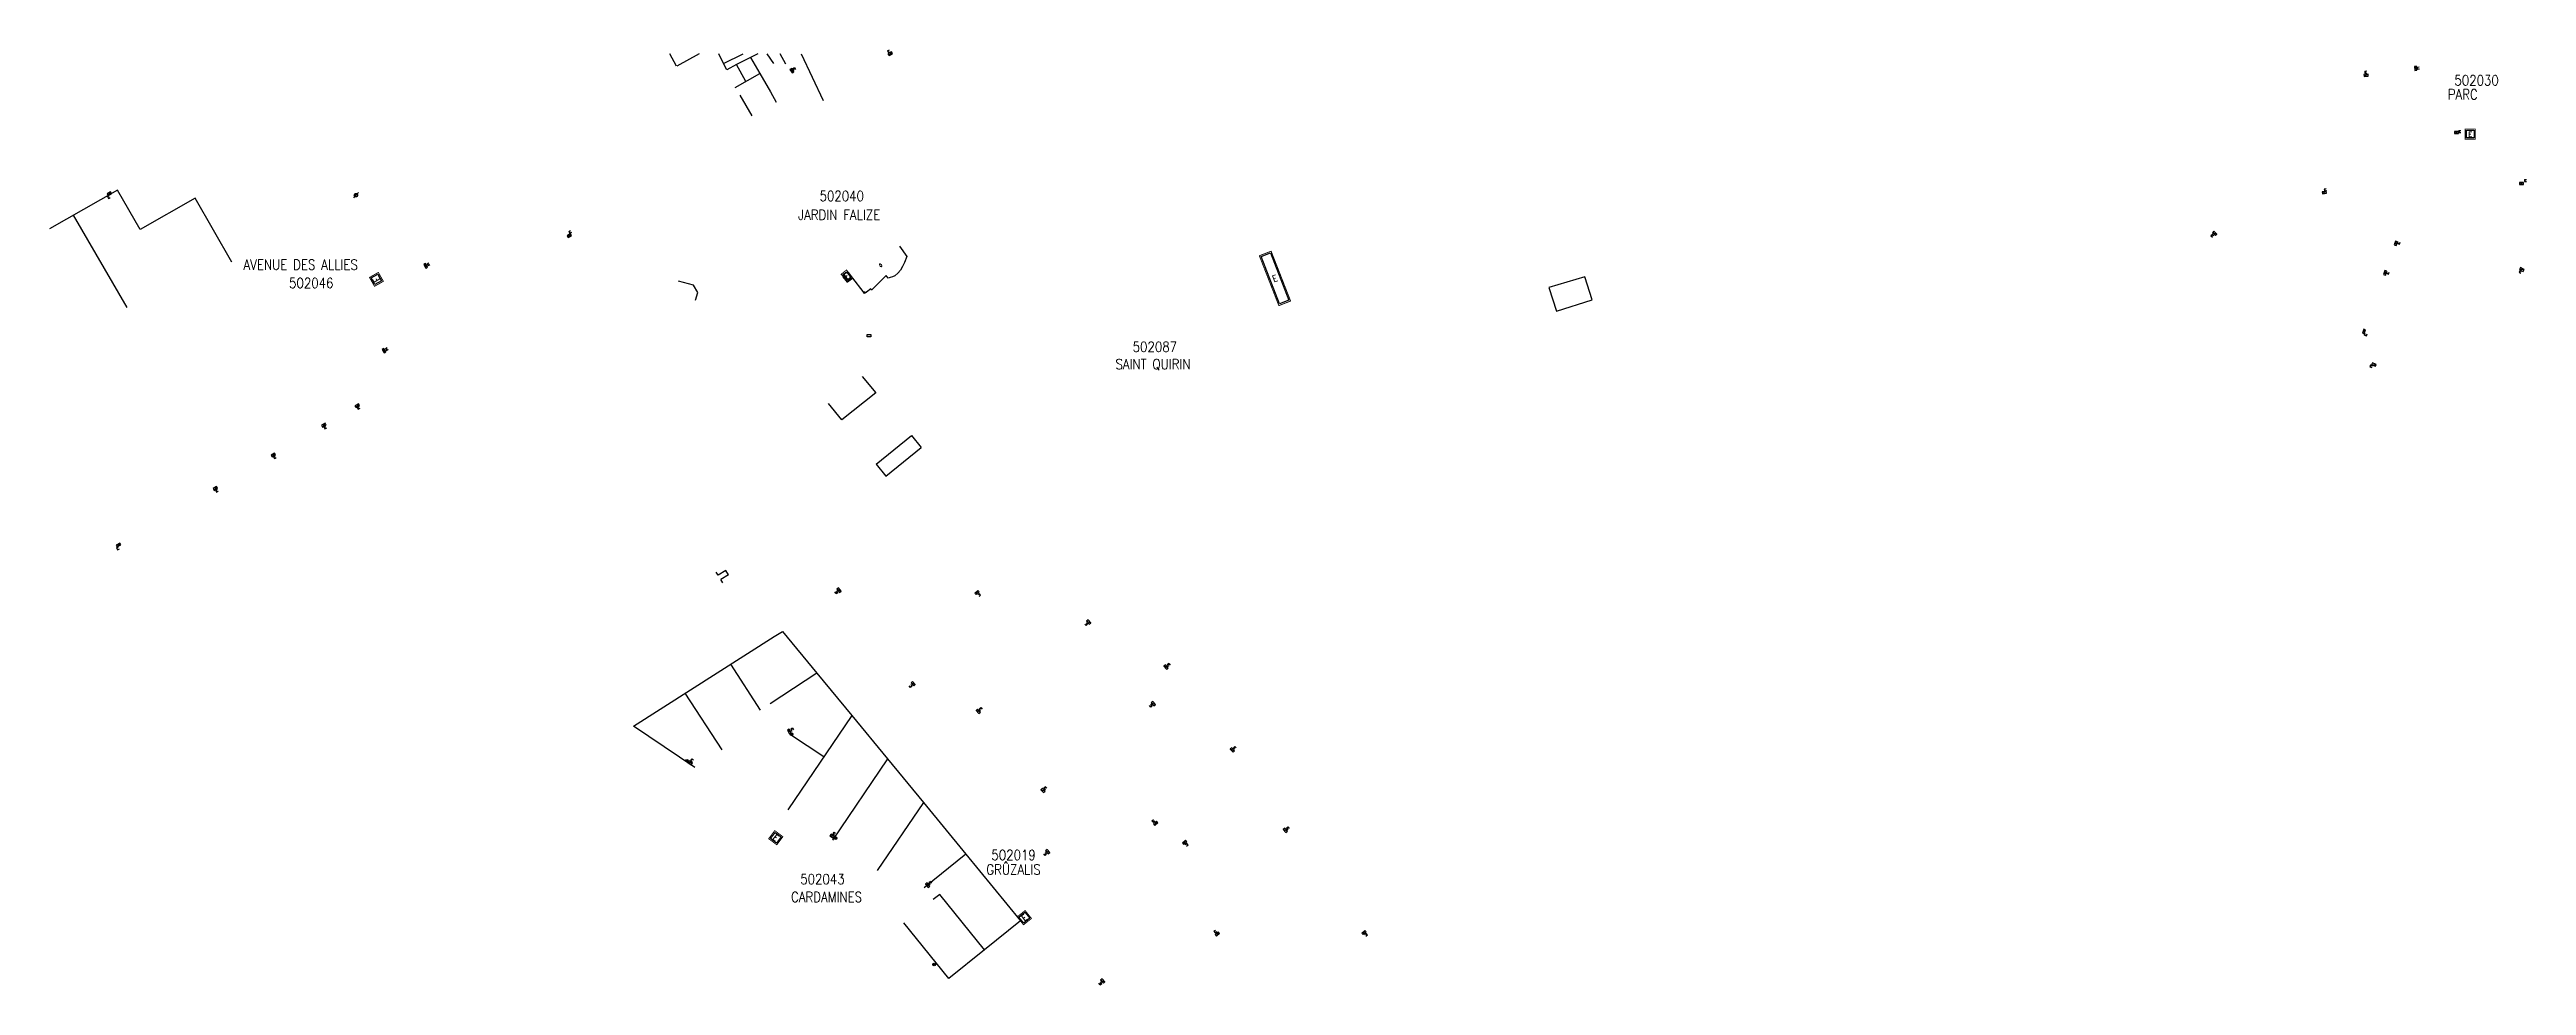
# Model space of a CAD drawing. Header units: millimetres. Extents: x 267000 to 267976, y 124633 to 125002.
import ezdxf
from ezdxf.enums import TextEntityAlignment as Align

# ---------------------------------------------------------------- set-up
doc = ezdxf.new("R2010")
doc.units = ezdxf.units.MM
doc.layers.get('0').update_dxf_attribs({"linetype": 'CONTINUOUS'})
for name, color, linetype in [('M_200', 7, 'CONTINUOUS'), ('W0008', 7, 'CONTINUOUS'), ('w0100', 7, 'CONTINUOUS'), ('W0330', 7, 'CONTINUOUS'), ('W0430', 7, 'CONTINUOUS'), ('W0469', 7, 'CONTINUOUS'), ('W0471', 7, 'CONTINUOUS'), ('W0991', 7, 'CONTINUOUS'), ('W1471', 7, 'CONTINUOUS')]:
    doc.layers.add(name, color=color, linetype=linetype)
doc.styles.add('B_ROMANS', font='ROMANS.shx', dxfattribs={"width": 0.75})
doc.styles.add('M_ROMANS', font='ROMANS.shx', dxfattribs={"width": 0.75})
doc.styles.get("Standard").update_dxf_attribs({"font": 'romans.shx', "width": 0.85})

# ---------------------------------------------------------------- blocks, each defined once
blk = doc.blocks.new('BR1202')
at = {"color": 0, "linetype": 'Continuous', "flags": 128}
blk.add_lwpolyline([(-0.75, -0.5), (-0.75, 0.5), (0.75, 0.5), (0.75, -0.5), (-0.75, -0.5)], dxfattribs=at)
at = {"color": 0, "linetype": 'Continuous', "style": 'B_ROMANS', "width": 0.75}
blk.add_attdef('NUM', text='', height=1.2, dxfattribs=at).set_placement((0, 2), align=Align.MIDDLE)
at = {"color": 0, "linetype": 'Continuous', "style": 'B_ROMANS', "width": 0.75, "flags": 3}
for tag, p in [('DEF_LEG', (0, -10)), ('DEF_COUP', (0, -12.5)), ('DEF_TYPE', (0, -15))]:
    blk.add_attdef(tag, text='', height=1.2, dxfattribs=at).set_placement(p, align=Align.MIDDLE)
blk = doc.blocks.new('*U3')
at = {"flags": 128}
for points in [[(0.8, 0.8), (-0.8, 0.8)], [(-0.8, 0.8), (-0.8, 0)], [(0.8, 0.8), (-0.8, 0)], [(-0.8, 0), (0.8, 0)], [(0.8, 0), (0.8, 0.8)], [(-1.25, -0.22), (-0.45, -0.22)], [(-1.25, -0.22), (-1.25, -1.02)], [(-1.25, -0.62), (-0.85, -0.62)], [(-1.25, -1.02), (-0.45, -1.02)]]:
    blk.add_lwpolyline(points, dxfattribs=at)
blk = doc.blocks.new('*U4')
at = {"flags": 128}
for points in [[(0.8, 0.8), (-0.8, 0.8)], [(-0.8, 0.8), (-0.8, 0)], [(0.8, 0.8), (-0.8, 0)], [(-0.8, 0), (0.8, 0)], [(0.8, 0), (0.8, 0.8)], [(-0.34, -0.22), (0.46, -0.22)], [(-0.34, -0.22), (-0.34, -1.02)], [(-0.34, -0.62), (0.06, -0.62)], [(-0.34, -1.02), (0.46, -1.02)]]:
    blk.add_lwpolyline(points, dxfattribs=at)
blk = doc.blocks.new('*U5')
at = {"flags": 128}
for points in [[(0.8, 0.8), (-0.8, 0.8)], [(-0.8, 0.8), (-0.8, 0)], [(0.8, 0.8), (-0.8, 0)], [(-0.8, 0), (0.8, 0)], [(-0.4, 1.3), (-0.4, 2.1)], [(-0.4, 1.3), (0.4, 1.3)], [(0, 1.3), (0, 1.7)], [(0.4, 1.3), (0.4, 2.1)], [(0.8, 0), (0.8, 0.8)]]:
    blk.add_lwpolyline(points, dxfattribs=at)
blk = doc.blocks.new('*U6')
at = {"flags": 128}
for points in [[(0.8, 0.8), (-0.8, 0.8)], [(-0.8, 0.8), (-0.8, 0)], [(0.8, 0.8), (-0.8, 0)], [(-0.8, 0), (0.8, 0)], [(0.68, 1.87), (1.48, 1.87)], [(0.68, 1.87), (0.68, 1.07)], [(0.68, 1.47), (1.08, 1.47)], [(0.68, 1.07), (1.48, 1.07)], [(0.8, 0), (0.8, 0.8)]]:
    blk.add_lwpolyline(points, dxfattribs=at)
blk = doc.blocks.new('*U7')
at = {"flags": 128}
for points in [[(0.8, 0.8), (-0.8, 0.8)], [(-0.8, 0.8), (-0.8, 0)], [(0.8, 0.8), (-0.8, 0)], [(-0.8, 0), (0.8, 0)], [(-0.41, 1.87), (0.39, 1.87)], [(-0.41, 1.87), (-0.41, 1.07)], [(-0.41, 1.47), (-0.01, 1.47)], [(-0.41, 1.07), (0.39, 1.07)], [(0.8, 0), (0.8, 0.8)]]:
    blk.add_lwpolyline(points, dxfattribs=at)
blk = doc.blocks.new('*U8')
at = {"flags": 128}
for points in [[(0.8, 0.8), (-0.8, 0.8)], [(-0.8, 0.8), (-0.8, 0)], [(0.8, 0.8), (-0.8, 0)], [(-0.8, 0), (0.8, 0)], [(-0.34, 1.87), (0.46, 1.87)], [(-0.34, 1.87), (-0.34, 1.07)], [(-0.34, 1.47), (0.06, 1.47)], [(-0.34, 1.07), (0.46, 1.07)], [(0.8, 0), (0.8, 0.8)]]:
    blk.add_lwpolyline(points, dxfattribs=at)
blk = doc.blocks.new('T430')
at = {"flags": 128}
for points in [[(0.8, 0.8), (-0.8, 0.8)], [(-0.8, 0.8), (-0.8, 0)], [(0.8, 0.8), (-0.8, 0)], [(-0.8, 0), (0.8, 0)], [(-0.4, 2.1), (0.4, 2.1)], [(-0.4, 2.1), (-0.4, 1.3)], [(-0.4, 1.7), (0, 1.7)], [(-0.4, 1.3), (0.4, 1.3)], [(0.8, 0), (0.8, 0.8)]]:
    blk.add_lwpolyline(points, dxfattribs=at)
blk = doc.blocks.new('*U9')
at = {"flags": 128}
for points in [[(0.8, 0.8), (-0.8, 0.8)], [(-0.8, 0.8), (-0.8, 0)], [(0.8, 0.8), (-0.8, 0)], [(-0.8, 0), (0.8, 0)], [(0.8, 0), (0.8, 0.8)], [(0.45, -0.19), (-0.35, -0.2)], [(-0.35, -0.2), (-0.34, -1)], [(0.05, -0.2), (0.06, -0.6)], [(0.45, -0.19), (0.46, -0.99)]]:
    blk.add_lwpolyline(points, dxfattribs=at)
blk = doc.blocks.new('*U10')
at = {"flags": 128}
for points in [[(0.8, 0.8), (-0.8, 0.8)], [(-0.8, 0.8), (-0.8, 0)], [(0.8, 0.8), (-0.8, 0)], [(-0.8, 0), (0.8, 0)], [(0.8, 0), (0.8, 0.8)], [(0.88, 1.2), (1.68, 1.2)], [(0.88, 1.2), (0.88, 0.4)], [(0.88, 0.8), (1.28, 0.8)], [(0.88, 0.4), (1.68, 0.4)]]:
    blk.add_lwpolyline(points, dxfattribs=at)
blk = doc.blocks.new('*U11')
at = {"flags": 128}
for points in [[(0.8, 0.8), (-0.8, 0.8)], [(-0.8, 0.8), (-0.8, 0)], [(0.8, 0.8), (-0.8, 0)], [(-0.8, 0), (0.8, 0)], [(0.31, 1.81), (1.11, 1.81)], [(0.31, 1.81), (0.31, 1.01)], [(0.31, 1.41), (0.71, 1.41)], [(0.31, 1.01), (1.11, 1.01)], [(0.8, 0), (0.8, 0.8)]]:
    blk.add_lwpolyline(points, dxfattribs=at)
blk = doc.blocks.new('*U12')
at = {"flags": 128}
for points in [[(0.8, 0.8), (-0.8, 0.8)], [(-0.8, 0.8), (-0.8, 0)], [(0.8, 0.8), (-0.8, 0)], [(-0.8, 0), (0.8, 0)], [(0.39, 1.29), (-0.41, 1.31)], [(0.41, 2.09), (-0.39, 2.11)], [(0.4, 1.69), (0, 1.7)], [(0.39, 1.29), (0.41, 2.09)], [(0.8, 0), (0.8, 0.8)]]:
    blk.add_lwpolyline(points, dxfattribs=at)
blk = doc.blocks.new('*U13')
at = {"flags": 128}
for points in [[(0.8, 0.8), (-0.8, 0.8)], [(-0.8, 0.8), (-0.8, 0)], [(0.8, 0.8), (-0.8, 0)], [(-0.8, 0), (0.8, 0)], [(1.17, 0.97), (0.37, 0.98)], [(1.18, 1.77), (0.38, 1.78)], [(1.17, 1.37), (0.77, 1.37)], [(0.8, 0), (0.8, 0.8)], [(1.17, 0.97), (1.18, 1.77)]]:
    blk.add_lwpolyline(points, dxfattribs=at)
blk = doc.blocks.new('*U15')
at = {"flags": 128}
for points in [[(0.8, 0.8), (-0.8, 0.8)], [(-0.8, 0.8), (-0.8, 0)], [(0.8, 0.8), (-0.8, 0)], [(-0.8, 0), (0.8, 0)], [(0.8, 0), (0.8, 0.8)], [(0, -0.17), (0.8, -0.17)], [(0, -0.17), (0, -0.97)], [(0, -0.57), (0.4, -0.57)], [(0, -0.97), (0.8, -0.97)]]:
    blk.add_lwpolyline(points, dxfattribs=at)
blk = doc.blocks.new('*U16')
at = {"flags": 128}
for points in [[(0.8, 0.8), (-0.8, 0.8)], [(-0.8, 0.8), (-0.8, 0)], [(0.8, 0.8), (-0.8, 0)], [(-0.8, 0), (0.8, 0)], [(0.8, 0), (0.8, 0.8)], [(0.14, -0.25), (0.94, -0.25)], [(0.14, -0.25), (0.14, -1.05)], [(0.14, -0.65), (0.54, -0.65)], [(0.14, -1.05), (0.94, -1.05)]]:
    blk.add_lwpolyline(points, dxfattribs=at)
blk = doc.blocks.new('*U17')
at = {"flags": 128}
for points in [[(0.8, 0.8), (-0.8, 0.8)], [(-0.8, 0.8), (-0.8, 0)], [(0.8, 0.8), (-0.8, 0)], [(-0.8, 0), (0.8, 0)], [(0.8, 0), (0.8, 0.8)], [(-1.21, -0.25), (-0.41, -0.25)], [(-1.21, -0.25), (-1.21, -1.05)], [(-1.21, -0.65), (-0.81, -0.65)], [(-1.21, -1.05), (-0.41, -1.05)]]:
    blk.add_lwpolyline(points, dxfattribs=at)
blk = doc.blocks.new('*U20')
at = {"layer": 'M_200', "color": 0, "linetype": 'Continuous', "const_width": 0.35, "flags": 128}
blk.add_lwpolyline([(4, 4), (4, 0), (0, 0), (0, 4)], close=True, dxfattribs=at)
at = {"layer": 'M_200', "color": 0, "linetype": 'Continuous'}
blk.add_lwpolyline([(0.5, 3.5), (3.5, 3.5), (3.5, 0.5), (0.5, 0.5)], close=True, dxfattribs=at)
at = {"layer": 'M_200', "insert": (1.98, 1.98), "char_height": 1.97, "width": 3.1487, "attachment_point": 5}
blk.add_mtext('E', dxfattribs=at)
at = {"layer": 'M_200', "color": 0, "linetype": 'Continuous', "width": 0.85}
for tag, p in [('NUM', (2, 17.06)), ('NOM', (2, 10.65))]:
    blk.add_attdef(tag, text='', height=4, dxfattribs=at).set_placement(p, align=Align.MIDDLE)
at = {"layer": 'M_200', "color": 0, "linetype": 'Continuous', "style": 'M_ROMANS', "width": 0.75, "flags": 3}
for tag, p in [('DEF_COUP', (1.87, -5.49)), ('DEF_TYPE', (1.87, -7.99)), ('DEF_LEG', (1.87, -2.99))]:
    blk.add_attdef(tag, text='', height=1.2, dxfattribs=at).set_placement(p, align=Align.MIDDLE)
blk = doc.blocks.new('*U19')
at = {"layer": 'M_200', "color": 0, "linetype": 'Continuous', "const_width": 0.35, "flags": 128}
blk.add_lwpolyline([(4.98, 21.08), (4.98, 0), (0, 0), (0, 21.08)], close=True, dxfattribs=at)
at = {"layer": 'M_200', "color": 0, "linetype": 'Continuous'}
blk.add_lwpolyline([(0.5, 20.58), (4.48, 20.58), (4.48, 0.5), (0.5, 0.5)], close=True, dxfattribs=at)
at = {"layer": 'M_200', "insert": (2.49, 10.54), "char_height": 2.5, "width": 4.9848, "attachment_point": 5}
blk.add_mtext('E', dxfattribs=at)
at = {"layer": 'M_200', "color": 0, "linetype": 'Continuous', "width": 0.85}
for tag, p in [('NUM', (2, 17.06)), ('NOM', (2, 10.65))]:
    blk.add_attdef(tag, text='', height=4, dxfattribs=at).set_placement(p, align=Align.MIDDLE)
at = {"layer": 'M_200', "color": 0, "linetype": 'Continuous', "style": 'M_ROMANS', "width": 0.75, "flags": 3}
for tag, p in [('DEF_COUP', (1.87, -5.49)), ('DEF_TYPE', (1.87, -7.99)), ('DEF_LEG', (1.87, -2.99))]:
    blk.add_attdef(tag, text='', height=1.2, dxfattribs=at).set_placement(p, align=Align.MIDDLE)
blk = doc.blocks.new('*U24')
at = {"layer": 'M_200', "color": 0, "linetype": 'Continuous', "const_width": 0.35, "flags": 128}
blk.add_lwpolyline([(2.74, 4), (2.74, 0), (0, 0), (0, 4)], close=True, dxfattribs=at)
at = {"layer": 'M_200', "color": 0, "linetype": 'Continuous'}
blk.add_lwpolyline([(0.5, 3.5), (2.24, 3.5), (2.24, 0.5), (0.5, 0.5)], close=True, dxfattribs=at)
at = {"layer": 'M_200', "insert": (1.37, 2), "char_height": 2.5, "width": 2.7382, "attachment_point": 5}
blk.add_mtext('E', dxfattribs=at)
at = {"layer": 'M_200', "color": 0, "linetype": 'Continuous', "width": 0.85}
for tag, p in [('NUM', (2, 17.06)), ('NOM', (2, 10.65))]:
    blk.add_attdef(tag, text='', height=4, dxfattribs=at).set_placement(p, align=Align.MIDDLE)
at = {"layer": 'M_200', "color": 0, "linetype": 'Continuous', "style": 'M_ROMANS', "width": 0.75, "flags": 3}
for tag, p in [('DEF_COUP', (1.87, -5.49)), ('DEF_TYPE', (1.87, -7.99)), ('DEF_LEG', (1.87, -2.99))]:
    blk.add_attdef(tag, text='', height=1.2, dxfattribs=at).set_placement(p, align=Align.MIDDLE)
blk = doc.blocks.new('*U21')
at = {"flags": 128}
for points in [[(0.8, 0.8), (-0.8, 0.8)], [(-0.8, 0.8), (-0.8, 0)], [(0.8, 0.8), (-0.8, 0)], [(-0.8, 0), (0.8, 0)], [(0.8, 0), (0.8, 0.8)], [(-0.4, -0.19), (0.4, -0.19)], [(-0.4, -0.19), (-0.4, -0.99)], [(-0.4, -0.59), (0, -0.59)], [(-0.4, -0.99), (0.4, -0.99)]]:
    blk.add_lwpolyline(points, dxfattribs=at)
blk = doc.blocks.new('*U22')
at = {"layer": 'M_200', "color": 0, "linetype": 'Continuous', "const_width": 0.35, "flags": 128}
blk.add_lwpolyline([(5.6, 0.81), (3.21, -2.39), (0, 0), (2.39, 3.21)], close=True, dxfattribs=at)
at = {"layer": 'M_200', "color": 0, "linetype": 'Continuous'}
blk.add_lwpolyline([(2.49, 2.51), (4.9, 0.71), (3.1, -1.69), (0.7, 0.1)], close=True, dxfattribs=at)
at = {"layer": 'M_200', "insert": (2.8, 0.41), "char_height": 2.5, "width": 4, "attachment_point": 5, "rotation": 323.27884}
blk.add_mtext('E', dxfattribs=at)
at = {"layer": 'M_200', "color": 0, "linetype": 'Continuous', "width": 0.85}
for tag, p in [('NUM', (2, 17.06)), ('NOM', (2, 10.65))]:
    blk.add_attdef(tag, text='', height=4, dxfattribs=at).set_placement(p, align=Align.MIDDLE)
at = {"layer": 'M_200', "color": 0, "linetype": 'Continuous', "style": 'M_ROMANS', "width": 0.75, "flags": 3}
for tag, p in [('DEF_COUP', (1.87, -5.49)), ('DEF_TYPE', (1.87, -7.99)), ('DEF_LEG', (1.87, -2.99))]:
    blk.add_attdef(tag, text='', height=1.2, dxfattribs=at).set_placement(p, align=Align.MIDDLE)
blk = doc.blocks.new('T469')
at = {"color": 0, "linetype": 'Continuous', "flags": 128}
for points in [[(-0.35, 0.35), (0.35, -0.35)], [(-0.35, -0.35), (0.35, 0.35)]]:
    blk.add_lwpolyline(points, dxfattribs=at)
at = {"color": 0, "linetype": 'Continuous'}
blk.add_circle((0, 0), 0.5, dxfattribs=at)
blk = doc.blocks.new('T471')
for p, q in [((-0.333334, 0.333334), (-0.333334, -0.333334)), ((-0.333334, 0.333334), (0.333334, 0.333334)), ((-0.333334, 0), (0, 0)), ((0.500001, 0.500001), (1.000002, 1.000002)), ((-0.500001, -0.500001), (-1.000002, -1.000002)), ((-0.333334, -0.333334), (0.333334, -0.333334))]:
    blk.add_line(p, q)
blk.add_ellipse((0, 0), major_axis=(0.471405, 0.471405), ratio=1, start_param=5.4977871438, end_param=11.780972451)
blk = doc.blocks.new('M_200_59')
at = {"layer": 'M_200', "color": 0, "linetype": 'Continuous', "const_width": 0.35, "flags": 128}
blk.add_lwpolyline([(4, 4), (4, 0), (0, 0), (0, 4)], close=True, dxfattribs=at)
at = {"layer": 'M_200', "color": 0, "linetype": 'Continuous'}
blk.add_lwpolyline([(0.5, 3.5), (3.5, 3.5), (3.5, 0.5), (0.5, 0.5)], close=True, dxfattribs=at)
at = {"layer": 'M_200', "insert": (2, 2), "char_height": 2.5, "width": 4, "attachment_point": 5}
blk.add_mtext('E', dxfattribs=at)
at = {"layer": 'M_200', "color": 0, "linetype": 'Continuous', "width": 0.85}
for tag, p in [('NUM', (2, 17.06)), ('NOM', (2, 10.65))]:
    blk.add_attdef(tag, text='', height=4, dxfattribs=at).set_placement(p, align=Align.MIDDLE)
at = {"layer": 'M_200', "color": 0, "linetype": 'Continuous', "style": 'M_ROMANS', "width": 0.75, "flags": 3}
for tag, p in [('DEF_COUP', (1.87, -5.49)), ('DEF_TYPE', (1.87, -7.99)), ('DEF_LEG', (1.87, -2.99))]:
    blk.add_attdef(tag, text='', height=1.2, dxfattribs=at).set_placement(p, align=Align.MIDDLE)
blk = doc.blocks.new('*U14')
at = {"flags": 128}
for points in [[(0.8, 0.8), (-0.8, 0.8)], [(-0.8, 0.8), (-0.8, 0)], [(0.8, 0.8), (-0.8, 0)], [(-0.8, 0), (0.8, 0)], [(0.8, 0), (0.8, 0.8)], [(-1.22, -0.27), (-0.42, -0.27)], [(-1.22, -0.27), (-1.22, -1.07)], [(-1.22, -0.67), (-0.82, -0.67)], [(-1.22, -1.07), (-0.42, -1.07)]]:
    blk.add_lwpolyline(points, dxfattribs=at)
blk = doc.blocks.new('*U27')
at = {"flags": 128}
for points in [[(0.8, 0.8), (-0.8, 0.8)], [(-0.8, 0.8), (-0.8, 0)], [(0.8, 0.8), (-0.8, 0)], [(-0.8, 0), (0.8, 0)], [(0.8, 0), (0.8, 0.8)], [(1.15, 1.94), (1.14, 1.14)], [(1.14, 1.54), (1.54, 1.53)], [(1.14, 1.14), (1.94, 1.13)], [(1.15, 1.94), (1.95, 1.93)]]:
    blk.add_lwpolyline(points, dxfattribs=at)

msp = doc.modelspace()

# ---------------------------------------------------------------- linework, layer by layer
at = {"layer": 'W0008', "color": 252}
msp.add_polyline3d([(267254.51, 124902.81, 0.04), (267255.4, 124905.92, 0.01), (267253.74, 124908.83, 0.14), (267247.81, 124910.37, 0), (267247.81, 124910.37, 0), (267247.81, 124910.37, 0)], dxfattribs=at)
at = {"layer": 'w0100', "color": 252, "linetype": 'Continuous'}
msp.add_line((267271.9, 124983.62), (267276.68, 124975.46), dxfattribs=at)
at = {"layer": 'w0100', "color": 252}
for p, q in [((267325.65, 124838.26), (267339.58, 124849.53)), ((267339.58, 124849.53), (267343.41, 124844.78)), ((267325.65, 124838.26), (267329.48, 124833.51)), ((267329.48, 124833.51), (267343.41, 124844.78)), ((267267.49, 124794.65), (267264.51, 124792.8))]:
    msp.add_line(p, q, dxfattribs=at)
at = {"layer": 'w0100', "color": 252, "linetype": 'Continuous', "flags": 128}
msp.add_lwpolyline([(267270.18, 124986.63), (267279.86, 124992.19), (267283.99, 124984.93), (267286.33, 124980.93)], dxfattribs=at)
at = {"layer": 'w0100', "color": 252, "flags": 128}
for points in [[(267071.81, 124917.89), (267057.42, 124943.07), (267035.72, 124930.66), (267026.83, 124946.19), (267000, 124931.04)], [(267030.52, 124900.04), (267009.4, 124936.35)], [(267334.88, 124924.21), (267337.76, 124920.12), (267336.77, 124917.65), (267336.04, 124916.1), (267335.2, 124914.69), (267334.22, 124913.48), (267333.04, 124912.52), (267332.05, 124912.02), (267331.22, 124911.74), (267330.35, 124911.5), (267329.56, 124912.53), (267323.82, 124906.87), (267323.51, 124907.27), (267321.92, 124906.05), (267321.13, 124905.45), (267320.52, 124906.24), (267316.44, 124911.59), (267314.31, 124909.93), (267312.72, 124912.01)], [(267316.44, 124911.59), (267314.87, 124913.65)], [(267320.52, 124906.24), (267321.92, 124906.05)], [(267593.7, 124898.53), (267607.69, 124903.05), (267604.79, 124912.02), (267590.67, 124907.91), (267593.7, 124898.53)]]:
    msp.add_lwpolyline(points, dxfattribs=at)
at = {"layer": 'w0100', "color": 252}
for points in [[(267320.19, 124872.8), (267325.5, 124866.31), (267312.19, 124855.71), (267306.89, 124862.19)], [(267267.49, 124794.65), (267266.45, 124796.32), (267263.48, 124794.48), (267262.69, 124795.75)], [(267265.3, 124791.53), (267264.51, 124792.8)]]:
    msp.add_lwpolyline(points, dxfattribs=at)
at = {"layer": 'W0330', "color": 252, "linetype": 'Continuous'}
for p, q in [((267247.05, 124995.08), (267244.37, 125000)), ((267255.94, 125000), (267247.07, 124995.05)), ((267265.58, 124996.09), (267263.64, 125000)), ((267265.58, 124996.09), (267273.21, 125000)), ((267266.77, 124993.69), (267265.58, 124996.09)), ((267270.64, 124995.68), (267266.77, 124993.69)), ((267276.13, 124998.5), (267270.64, 124995.68)), ((267274.34, 124989.02), (267270.64, 124995.68)), ((267279.05, 125000), (267276.13, 124998.5)), ((267276.13, 124998.5), (267279.86, 124992.19)), ((267285.35, 124996.08), (267282.77, 125000)), ((267290.13, 124995.82), (267287.86, 125000)), ((267296.08, 125000), (267304.78, 124981.5))]:
    msp.add_line(p, q, dxfattribs=at)
at = {"layer": 'W0330', "color": 252, "flags": 128}
for points in [[(267254.17, 124718.67), (267230.12, 124735), (267285.45, 124770.35), (267288.76, 124772.36), (267302.33, 124755.87), (267316.08, 124739.21), (267330.18, 124722.1), (267344.25, 124704.97), (267360.94, 124684.59), (267382.48, 124658.28), (267368.33, 124646.89), (267354.33, 124635.61), (267336.6, 124657.54)], [(267280.09, 124741.34), (267268.36, 124759.43)], [(267302.33, 124755.87), (267283.93, 124743.83)], [(267264.95, 124725.66), (267250.47, 124748)], [(267254.17, 124718.67), (267230.12, 124735)], [(267316.08, 124739.21), (267290.85, 124701.98)], [(267305.07, 124722.96), (267291.9, 124731.53)], [(267330.18, 124722.1), (267308.47, 124690.08)], [(267344.25, 124704.97), (267326.07, 124678.16)], [(267360.94, 124684.59), (267344.56, 124671.24)], [(267368.33, 124646.89), (267350.75, 124668.73), (267348.16, 124666.73)]]:
    msp.add_lwpolyline(points, dxfattribs=at)

# ---------------------------------------------------------------- block references
at = {"layer": 'M_200'}
ref = msp.add_blockref('*U20', (267951.7, 124966.3), dxfattribs=at)
ref.add_attrib('NUM', '502030', dxfattribs={"color": 0, "linetype": 'Continuous', "height": 4, "width": 0.85}).set_placement((267956.19, 124989.49), align=Align.MIDDLE)
ref.add_attrib('NOM', 'PARC', dxfattribs={"color": 0, "linetype": 'Continuous', "height": 4, "width": 0.85}).set_placement((267950.74, 124983.95), align=Align.MIDDLE)
ref = msp.add_blockref('*U24', (267314.31, 124909.93), dxfattribs=dict(at, rotation=37.91822428231336))
ref.add_attrib('NUM', '502040', dxfattribs={"color": 0, "linetype": 'Continuous', "height": 4, "width": 0.85}).set_placement((267312.11, 124943.91), align=Align.MIDDLE)
ref.add_attrib('NOM', 'JARDIN FALIZE', dxfattribs={"color": 0, "linetype": 'Continuous', "height": 4, "width": 0.85}).set_placement((267311.1, 124936.51), align=Align.MIDDLE)
ref = msp.add_blockref('M_200_59', (267131.51, 124910.3), dxfattribs=dict(at, rotation=119.3914301716783))
ref.add_attrib('NUM', '502046', dxfattribs={"color": 0, "linetype": 'Continuous', "height": 4, "width": 0.85}).set_placement((267103.11, 124909.65), align=Align.MIDDLE)
ref.add_attrib('NOM', 'AVENUE DES ALLIES', dxfattribs={"color": 0, "linetype": 'Continuous', "height": 4, "width": 0.85}).set_placement((267098.96, 124916.86), align=Align.MIDDLE)
ref = msp.add_blockref('*U19', (267484.3, 124900.72), dxfattribs=dict(at, rotation=21.34101364289737))
ref.add_attrib('NUM', '502087', dxfattribs={"color": 0, "linetype": 'Continuous', "height": 4, "width": 0.85}).set_placement((267435.46, 124884.48), align=Align.MIDDLE)
ref.add_attrib('NOM', 'SAINT QUIRIN', dxfattribs={"color": 0, "linetype": 'Continuous', "height": 4, "width": 0.85}).set_placement((267434.74, 124877.45), align=Align.MIDDLE)
ref = msp.add_blockref('*U22', (267283.32, 124690.64), dxfattribs=at)
ref.add_attrib('NUM', '502043', dxfattribs={"color": 0, "linetype": 'Continuous', "height": 4, "width": 0.85}).set_placement((267304.5, 124674.75), align=Align.MIDDLE)
ref.add_attrib('NOM', 'CARDAMINES', dxfattribs={"color": 0, "linetype": 'Continuous', "height": 4, "width": 0.85}).set_placement((267306.12, 124667.7), align=Align.MIDDLE)
ref = msp.add_blockref('M_200_59', (267383.73, 124656.73), dxfattribs=dict(at, rotation=38.84652787781364))
ref.add_attrib('NUM', '502019', dxfattribs={"color": 0, "linetype": 'Continuous', "height": 4, "width": 0.85}).set_placement((267379.8, 124684.25), align=Align.MIDDLE)
ref.add_attrib('NOM', 'GRÛZALIS', dxfattribs={"color": 0, "linetype": 'Continuous', "height": 4, "width": 0.85}).set_placement((267379.78, 124679.06), align=Align.MIDDLE)
at = {"layer": 'W0430'}
for name, p, rotation in [('*U7', (267292.13, 124993.09), 301.0666431923518), ('*U8', (267331.42, 124999.62), 30.3984425286677), ('*U9', (267932.61, 124994.26), 95.66038305835221), ('T430', (267912.67, 124991.08), 4.065445731825981), ('*U10', (267948.26, 124968.59), 359.9547158538412), ('*U17', (267023.77, 124944.47), 29.45689802514202), ('*U11', (267896.28, 124944.91), 12.87701849501903), ('*U27', (267973.88, 124948.48), 1.028354936336582), ('*U6', (267204.97, 124928), 30.3984425286677), ('*U12', (267853.23, 124929.46), 137.8195935243161), ('*U16', (267924.76, 124925.14), 70.1280189508558), ('*U5', (267147.86, 124916.18), 300.5181506501434), ('*U21', (267973.78, 124914.61), 329.6640817730605), ('*U15', (267920.56, 124913.51), 70.12346200445887), ('*U14', (267912.19, 124890.37), 70.12206310080776), ('*U5', (267131.42, 124882.78), 300.5181506501435), ('*U13', (267915.86, 124877.85), 159.8396745049336), ('*U4', (267121.43, 124860.94), 30.3984425286677), ('*U4', (267108.29, 124853.27), 30.3984425286677), ('*U4', (267088.38, 124841.53), 30.3984425286677), ('*U4', (267065.5, 124828.32), 30.3984425286677), ('*U3', (267027.38, 124806.04), 30.39844252866778), ('T430', (267311.33, 124788.85), 127.7956018442392), ('T430', (267365.14, 124787.97), 221.4999210688385), ('T430', (267409.68, 124776.29), 130.7996918241478), ('T430', (267439.57, 124758.02), 309.6057608836976), ('T430', (267340.54, 124752.01), 132.1084894324088), ('T430', (267365.59, 124740.58), 313.149627719162), ('T430', (267435.16, 124744.16), 130.7996918227065), ('T430', (267291.13, 124732.72), 302.7871614037604), ('T430', (267252.14, 124720.19), 325.8288669238329), ('T430', (267465.73, 124725.3), 313.149627719162), ('T430', (267391.1, 124709.39), 313.1496277197322), ('T430', (267308.13, 124691.28), 325.8669418336577), ('T430', (267435.99, 124696.42), 40.78950946436566), ('T430', (267486.57, 124693.65), 311.2657741115433), ('T430', (267393.53, 124685.81), 132.108489431356), ('T430', (267446.92, 124689.52), 219.6663296891732), ('T430', (267345.62, 124672.11), 308.6367664875567), ('T430', (267460.33, 124652.79), 38.8319184288516), ('T430', (267517.56, 124653.99), 220.6385922928117), ('T430', (267415.23, 124634.83), 132.108489431356)]:
    msp.add_blockref(name, p, dxfattribs=dict(at, rotation=rotation))
at = {"layer": 'W0469'}
for p in [(267292.32, 124731.85), (267251.1, 124721.39), (267309.7, 124690.85), (267348.51, 124641.07)]:
    msp.add_blockref('T469', p, dxfattribs=at)
at = {"layer": 'W0471'}
msp.add_blockref('T471', (267120.71, 124944.25), dxfattribs=at)
at = {"layer": 'W1471', "color": 252}
msp.add_blockref('BR1202', (267322.82, 124888.89), dxfattribs=at)

# ---------------------------------------------------------------- texts
at = {"layer": 'W0991', "color": 252, "width": 0.85}
msp.add_text('0', height=1.25, rotation=37.16531, dxfattribs=at).set_placement((267327.42, 124916.6), align=Align.MIDDLE)

doc.saveas('drawing.dxf')
